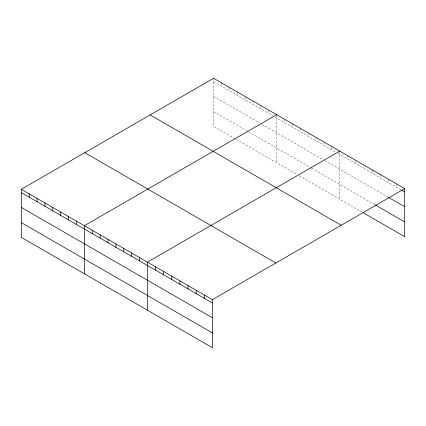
<?xml version="1.0" encoding="UTF-8"?>
<svg xmlns="http://www.w3.org/2000/svg" width="426" height="426" viewBox="0 0 426 426"><rect width="100%" height="100%" fill="white"/><g stroke="black" fill="none" stroke-linecap="round" stroke-linejoin="round"><path stroke-width="0.32" stroke-dasharray="2.13 1.6" d="M213.596 78.288L213.596 126.362L235.557 139.036M213.596 81.616L272.72 115.75M274.972 117.049L335.784 152.162M338.036 153.461L400.909 189.762M213.596 96.382L259.769 123.039M262.022 124.339L323.957 160.096M325.086 160.751L387.916 197.025M213.596 111.596L247.943 131.426M248.507 131.751L311.007 167.833M311.571 168.158L374.917 204.736M236.121 139.361L296.933 174.474M299.185 175.773L361.924 211.994M396.579 183.931L396.579 187.259M388.459 179.239L388.459 182.568M380.333 174.553L380.333 177.882M372.212 169.862L372.212 173.19M364.092 165.171L364.092 168.504M355.971 160.485L355.971 163.813M347.845 155.794L347.845 159.127M339.724 151.108L339.724 199.176M331.843 147.108L331.843 149.883M323.957 142.002L323.957 145.335M316.076 137.454L316.076 140.782M308.195 132.901L308.195 136.229M300.309 128.348L300.309 131.682M292.428 123.801L292.428 127.129M284.547 119.248L284.547 122.576M276.66 114.695L276.66 162.769M268.779 110.142L268.779 113.476M260.893 105.595L260.893 108.923M253.012 101.042L253.012 104.37M245.131 97.048L245.131 99.822M237.245 91.941L237.245 95.27M229.364 87.389L229.364 90.717M221.483 82.836L221.483 86.169"/><path stroke-width="0.64" d="M21.3 189.309L212.404 299.638L212.404 347.712L21.3 237.383L21.3 189.309L213.596 78.288L404.7 188.617L404.7 236.691L363.005 212.622M276.66 114.695L84.364 225.716L84.364 273.79M339.724 151.108L147.428 262.128L147.428 310.203M212.404 299.638L404.7 188.617M401.452 190.071L404.7 191.95M388.459 197.334L404.7 206.711M375.46 205.044L404.7 221.925M150.138 114.924L341.242 225.258M84.758 152.673L275.862 263.002M21.3 192.637L212.404 302.971M21.3 207.403L212.404 317.737M21.3 222.617L212.404 332.946M204.283 294.952L204.283 298.28M196.157 290.26L196.157 293.594M188.036 285.574L188.036 288.903M179.916 280.883L179.916 284.211M171.795 276.197L171.795 279.525M163.669 271.506L163.669 274.834M155.549 266.814L155.549 270.148M139.547 257.576L139.547 260.904M131.661 253.023L131.661 256.356M123.78 248.475L123.78 251.803M115.893 243.922L115.893 247.25M108.012 239.369L108.012 242.703M100.131 234.822L100.131 238.15M92.245 230.269L92.245 233.597M76.483 221.169L76.483 224.497M68.597 216.616L68.597 219.944M60.716 212.063L60.716 215.396M52.829 207.515L52.829 210.843M44.948 202.962L44.948 206.29M37.067 198.41L37.067 201.743M29.181 193.862L29.181 197.19"/></g></svg>
